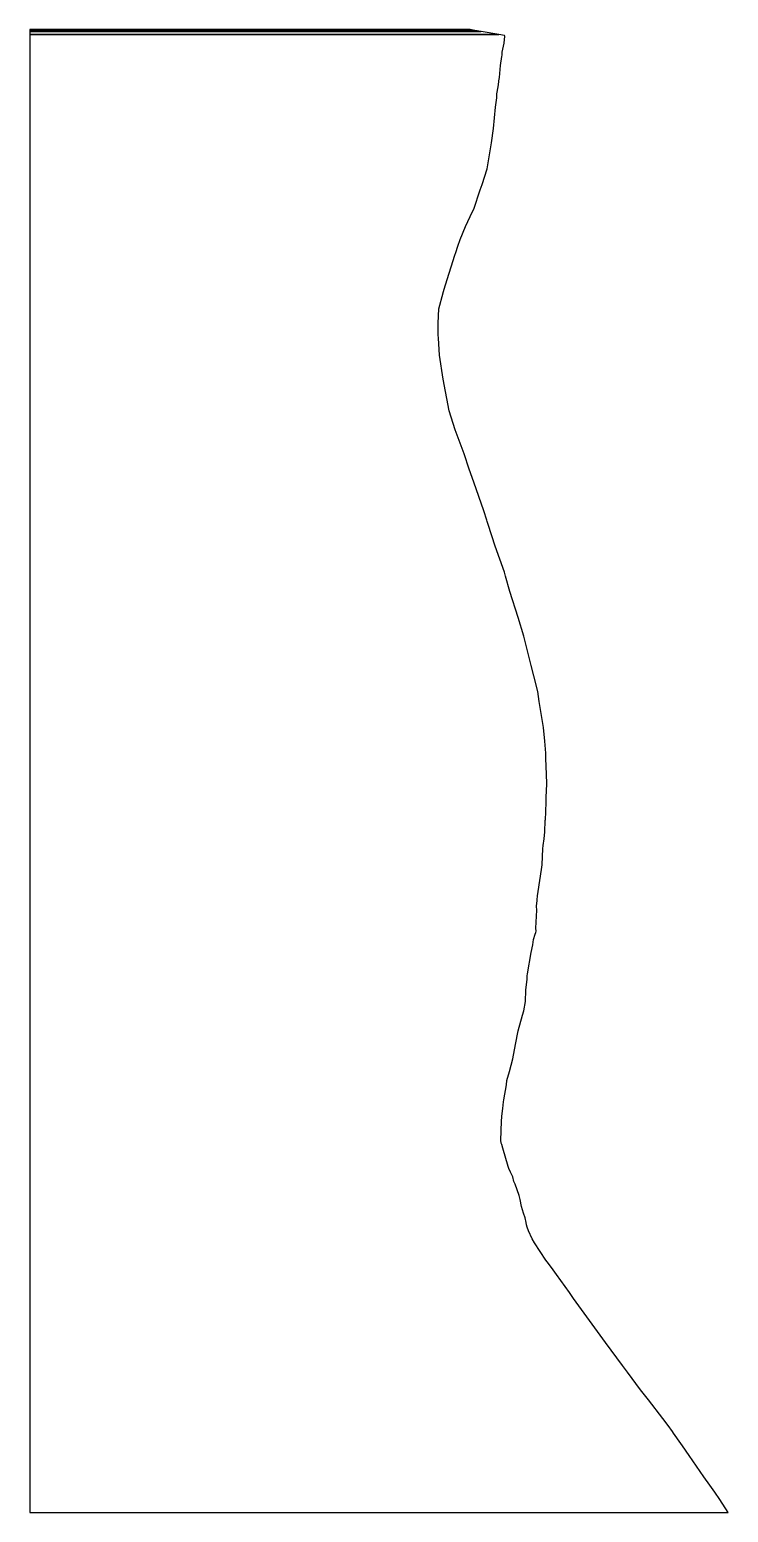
# Model space of a CAD drawing. Extents: x -56 to 31, y -92 to 92.
import ezdxf

# ---------------------------------------------------------------- set-up
doc = ezdxf.new("R2010")
doc.units = 0
doc.layers.add('46_138000', color=7, linetype='CONTINUOUS')

msp = doc.modelspace()

# ---------------------------------------------------------------- linework, layer by layer
at = {"layer": '46_138000', "color": 5}
for points in [[(-53.112, 91.969), (-0.929, 91.969), (-1.49, 92.062), (-56.17, 92.062), (-56.17, 91.969), (-53.112, 91.969)], [(-53.579, 91.91601), (-0.616, 91.91601), (-0.888, 91.96201), (-56.17, 91.96201), (-56.17, 91.91601), (-53.579, 91.91601)], [(-56.17, 91.89001), (-56.17, 91.84), (-0.16, 91.84), (-0.605, 91.913), (-56.17, 91.913), (-56.17, 91.89001)], [(-56.17, 91.59701), (-56.17, 91.468), (2.057, 91.468), (-0.126, 91.832), (-56.17, 91.832), (-56.17, 91.59701)], [(-56.17, 91.34801), (-56.17, -92.11401), (30.567, -92.11401), (29.525, -90.53101), (28.906, -89.62601), (28.283, -88.75001), (27.519, -87.702), (25.702, -85.07001), (24.858, -83.86401), (24.653, -83.549), (23.745, -82.289), (23.625, -82.08801), (23.096, -81.33501), (22.425, -80.44), (20.672, -78.132), (19.679, -76.889), (18.058, -74.69501), (17.446, -73.853), (15.312, -71.005), (11.353, -65.57), (10.845, -64.804), (9.24, -62.551), (8.817, -62.004), (8.242, -61.184), (7.924, -60.79), (6.512, -58.647), (6.211, -58.126), (5.768, -57.127), (5.584, -56.672), (5.523, -56.412), (5.488, -56.129), (5.362, -55.535), (5.143, -54.96), (4.899, -54.129), (4.723, -53.263), (4.604, -52.741), (4.106, -51.335), (3.949, -51.036), (3.802, -50.431), (3.54, -49.868), (3.3, -49.391), (3.25, -49.164), (2.556, -46.897), (2.44, -46.433), (2.426, -46.345), (2.367, -46.259), (2.342, -45.884), (2.357, -44.747), (2.372, -44.633), (2.398, -43.608), (2.436, -42.902), (2.567, -41.933), (2.639, -41.139), (2.701, -40.893), (3.047, -39.007), (3.078, -38.481), (3.401, -37.354), (3.824, -35.792), (4.158, -34.005), (4.488, -32.301), (5.004, -30.361), (5.181, -29.802), (5.384, -28.642), (5.437, -27.239), (5.59, -25.889), (5.613, -25.482), (5.65, -25.24), (6.072, -22.592), (6.301, -21.623), (6.381, -20.952), (6.606, -20.295), (6.652, -20.088), (6.697, -19.934), (6.687, -19.547), (6.791, -17.303), (6.772, -16.807), (6.845, -16.13), (6.843, -16.014), (6.876, -15.538), (6.948, -14.988), (7.386, -12.248), (7.47, -11.672), (7.515, -10.655), (7.519, -9.689), (7.574, -9.279), (7.72, -8.46), (7.771, -7.566), (7.832, -6.162), (7.86, -6.059), (7.894, -5.124), (7.921, -4.693), (7.967, -4.253), (7.954, -3.329), (8.045, -1.612), (8.012, -0.405), (7.892, 1.525), (7.893, 2.205), (7.773, 3.66), (7.617, 5.382), (7.073, 8.606), (6.909, 9.843), (6.428, 11.775), (6.07, 13.087), (5.168, 16.742), (4.484, 19.042), (3.438, 22.262), (2.895, 24.165), (2.769, 24.666), (1.62, 27.922), (0.768, 30.584), (0.639, 30.961), (0.589, 31.137), (0.199, 32.29), (-1.038, 35.856), (-1.622, 37.451), (-2.24, 39.38), (-3.338, 42.344), (-4.084, 44.703), (-4.844, 48.629), (-5.276, 51.629), (-5.4, 53.746), (-5.461, 54.138), (-5.459, 55.601), (-5.377, 57.397), (-4.847, 59.363), (-4.842, 59.41), (-4.532, 60.38), (-3.401, 64.052), (-3.261, 64.39101), (-3.028, 65.163), (-2.709, 66.012), (-2.064, 67.604), (-1.192, 69.46301), (-1.038, 69.749), (-0.25, 72.15), (0.019, 72.83701), (0.633, 74.78101), (1.172, 78.00401), (1.419, 79.787), (1.65, 82.423), (1.794, 83.319), (1.826, 83.59801), (1.845, 84.094), (1.981, 84.967), (2.061, 85.58501), (2.095, 85.706), (2.15, 86.12701), (2.288, 87.62701), (2.432, 88.72), (2.476, 88.911), (2.509, 89.285), (2.746, 90.37801), (2.8, 91.26401), (2.799, 91.345), (2.091, 91.465), (-56.17, 91.465), (-56.17, 91.34801)]]:
    msp.add_lwpolyline(points, dxfattribs=at)

doc.saveas('drawing.dxf')
